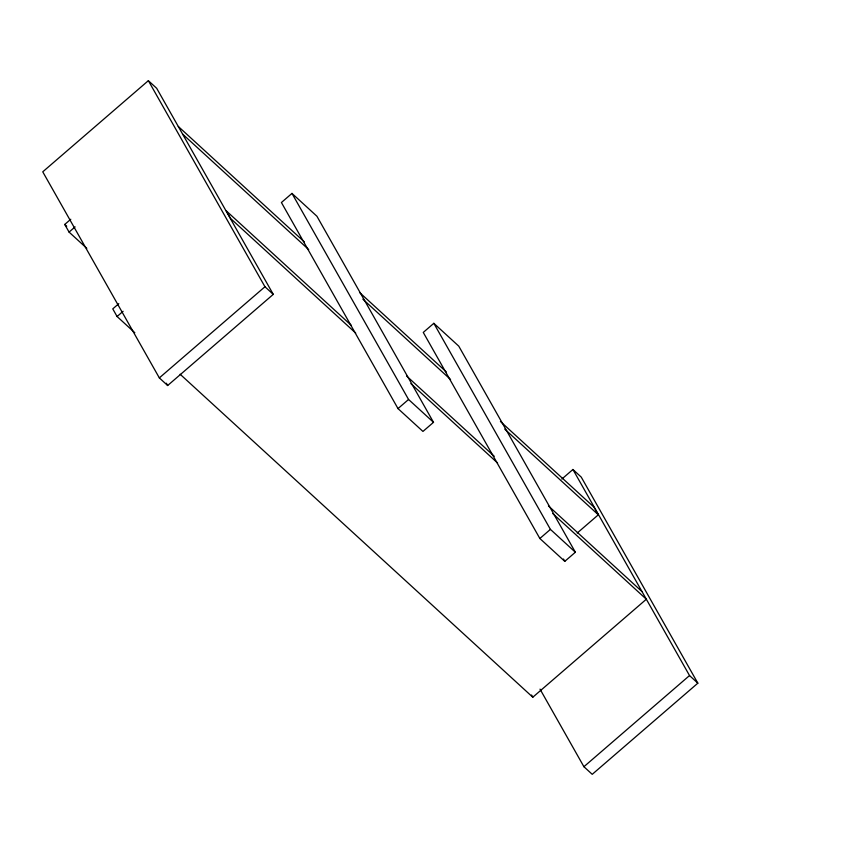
<?xml version="1.0" encoding="UTF-8"?>
<svg xmlns="http://www.w3.org/2000/svg" width="855" height="855" viewBox="0 0 855 855"><rect width="100%" height="100%" fill="white"/><g stroke="black" fill="none" stroke-linecap="round" stroke-linejoin="round"><path stroke-width="1.28" d="M148.364 80.669L42.75 171.823L159.34 377.899L167.655 385.52L273.269 294.366L156.679 88.289L148.364 80.669L264.954 286.756L273.269 294.366M86.804 248.324L69.073 232.09L64.745 224.448L70.783 219.254M69.073 232.09L75.101 226.885M118.792 303.675L112.764 308.879L117.082 316.51L134.812 332.745M117.082 316.51L123.109 311.305M291.972 193.401L281.413 202.517L398.002 408.594L422.947 431.433L433.506 422.317L316.916 216.24L291.972 193.401L408.562 399.477L433.506 422.317M159.34 377.899L264.954 286.756M433.827 323.308L423.268 332.424L539.858 538.5L564.802 561.35L575.362 552.234L458.772 346.157L433.827 323.308L550.417 529.384L575.362 552.234M398.002 408.594L408.562 399.477M561.863 479.035L572.925 469.481L581.24 477.101L697.84 683.177L592.226 774.331L583.912 766.711L540.018 689.141M539.858 538.5L550.417 529.384M577.211 533.039L598.329 514.806L594.011 507.175L500.421 421.472M180.127 374.244L532.804 697.22L646.337 599.237L552.747 513.534M583.912 766.711L689.525 675.557L572.925 469.481M178.289 126.465L304.38 241.944M359.549 292.463L446.246 371.85M182.607 134.096L308.698 249.575M362.883 299.197L450.564 379.481M504.739 429.103L598.329 514.806M351.405 325.466L226.297 210.886L230.615 218.517L355.723 333.097M406.574 375.986L494.254 456.281M548.429 505.893L642.02 591.607M410.892 383.617L497.589 463.004M689.525 675.557L697.84 683.177M64.745 224.448L66.722 226.254M563.498 559.031L564.802 561.35M531.575 695.04L532.804 697.22M166.351 383.2L167.655 385.52"/></g></svg>
